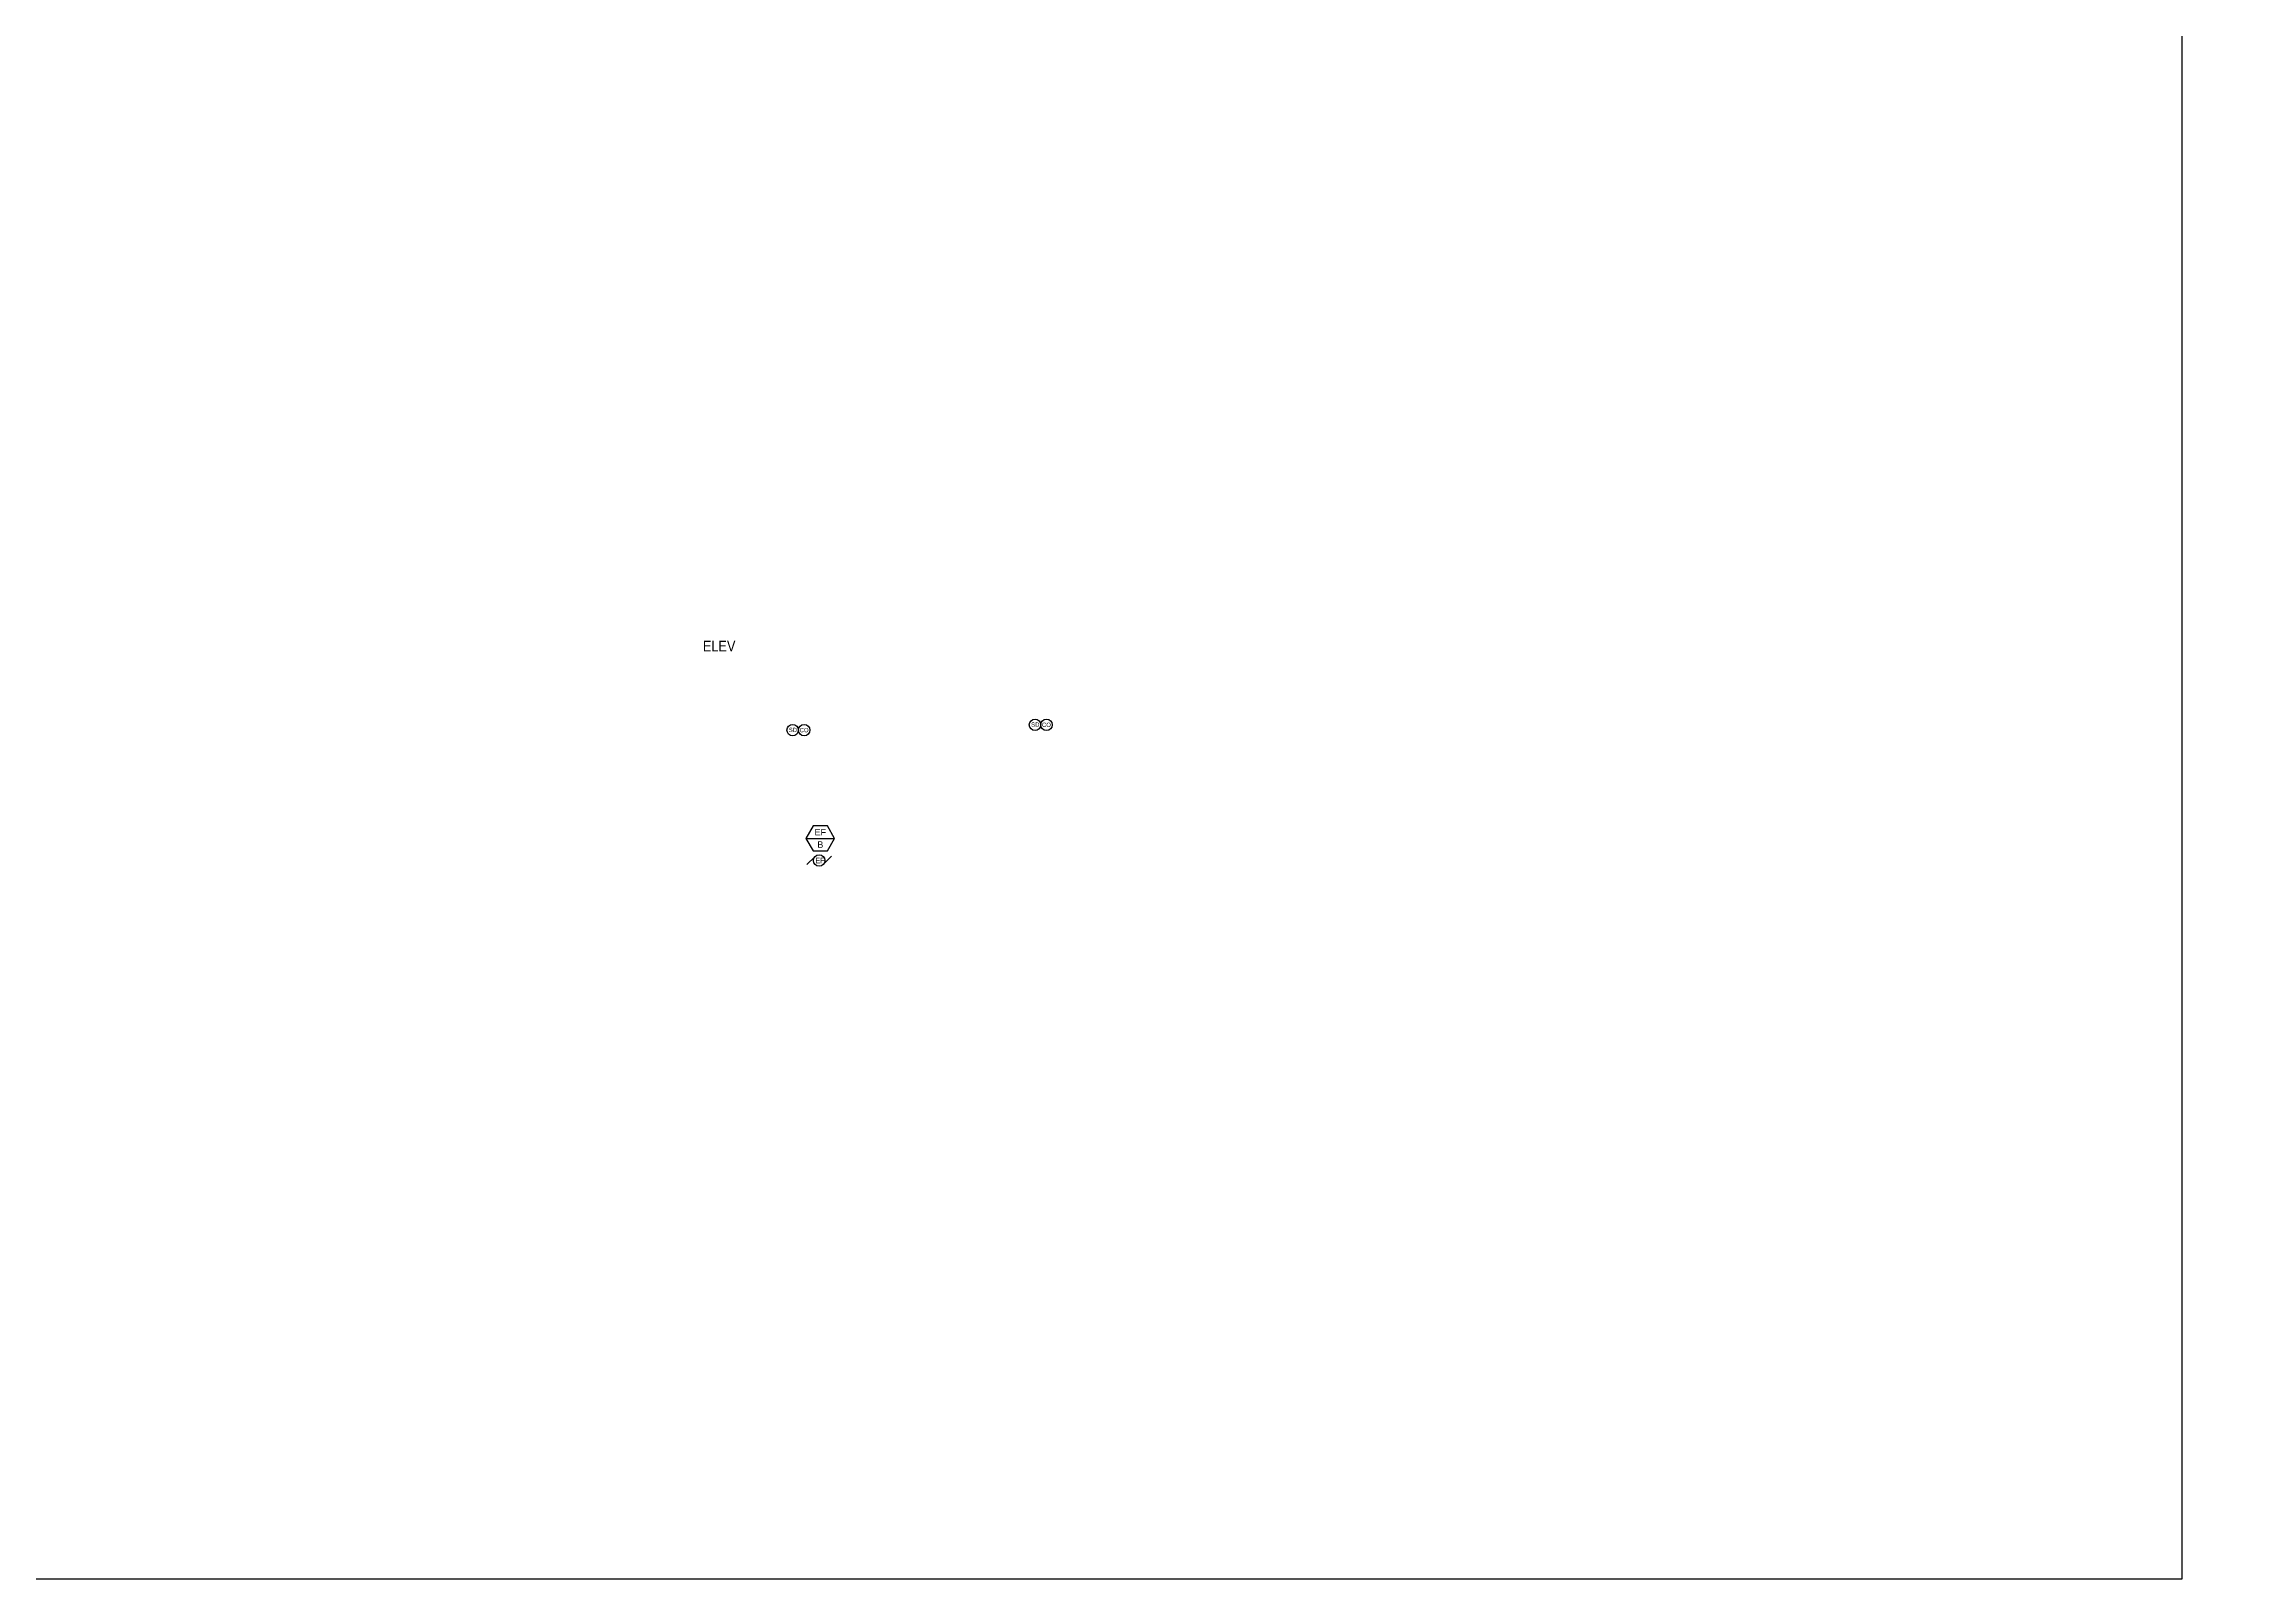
# Model space of a CAD drawing. Header units: inches. Extents: x -4243 to 9462, y -1700 to 6519.
# Drawn here: x 4965 to 6490, y -1700 to -628 of the extents above; entities that cross this region are included whole.
import ezdxf
from ezdxf import colors
from ezdxf.entities.mleader import LeaderData, LeaderLine
from ezdxf.enums import TextEntityAlignment as Align
from ezdxf.math import Vec2, Vec3

# ---------------------------------------------------------------- set-up
doc = ezdxf.new("R2010")
doc.units = ezdxf.units.IN
doc.header["$MEASUREMENT"] = 0
doc.layers.add('CORE', color=4, linetype='Continuous', plot=False)
for name, color, linetype in [('E-TEXT', 2, 'Continuous'), ('E_SYM', 6, 'Continuous'), ('M-ANNO-TAG-EQUIP', 50, 'Continuous')]:
    doc.layers.add(name, color=color, linetype=linetype)
doc.layers.get('0').off()
doc.layers.get('0').freeze()
doc.styles.add('ARC-TEXT', font='arial.ttf', dxfattribs={"width": 0.86, "height": 4.5})
doc.styles.add('ArialMT', font='arial.ttf')
doc.styles.add('GEC', font='arial.ttf')
doc.styles.add('rpm', font='arial.ttf', dxfattribs={"width": 0.85, "height": 0.09375})

# ---------------------------------------------------------------- blocks, each defined once
blk = doc.blocks.new('SMOKE DETECTOR AND CARBON MONOXIDE COMBO')
at = {"color": 0}
for centre in [(-0.083, 0), (0.083, 0)]:
    blk.add_circle(centre, 0.0833, dxfattribs=at)
at = {"color": 0, "style": 'ArialMT'}
for s, p in [('SD', (-0.14, -0.029)), ('CO', (0.017, -0.032))]:
    blk.add_text(s, height=0.0625, dxfattribs=at).set_placement(p)
blk = doc.blocks.new('EXHAUST FAN')
for p, q in [((-0.063, 0.055), (-0.179, -0.061)), ((0.063, -0.055), (0.179, 0.061))]:
    blk.add_line(p, q)
blk.add_circle((0, 0), 0.0833)
at = {"style": 'ARC-TEXT', "width": 0.8}
blk.add_text('EF', height=0.0833, dxfattribs=at).set_placement((-0.056, -0.041))
blk = doc.blocks.new('GE_EQM_TAG')
blk.add_line((-10, 0), (10, 0))
blk.add_lwpolyline([(-5, 8.7), (-10, 0), (-5, -8.7), (5, -8.7), (10, 0), (5, 8.7)], close=True)
at = {"style": 'ARC-TEXT', "width": 1.00018}
for tag, p in [('EQM', (0, 4.3)), ('LABEL', (0, -4.3))]:
    blk.add_attdef(tag, text='', height=4.5, dxfattribs=at).set_placement(p, align=Align.MIDDLE_CENTER)

msp = doc.modelspace()

# ---------------------------------------------------------------- linework, layer by layer
at = {"layer": 'CORE'}
msp.add_lwpolyline([(4774.5, -290), (6457.5, -290), (6457.5, -1699.5), (4774.5, -1699.5)], close=True, dxfattribs=at)

# ---------------------------------------------------------------- block references
at = {"layer": 'E_SYM', "xscale": 48, "yscale": 48, "zscale": 48}
for name, p in [('SMOKE DETECTOR AND CARBON MONOXIDE COMBO', (5491.7, -1106.8)), ('SMOKE DETECTOR AND CARBON MONOXIDE COMBO', (5660.9, -1103.1)), ('EXHAUST FAN', (5506.2, -1197.8))]:
    msp.add_blockref(name, p, dxfattribs=at)
at = {"layer": 'M-ANNO-TAG-EQUIP'}
msp.add_blockref('GE_EQM_TAG', (5507, -1182.4), dxfattribs=at).add_auto_attribs({'LABEL': 'B', 'EQM': 'EF'})

# ---------------------------------------------------------------- texts
at = {"layer": 'E-TEXT', "transparency": 33554684, "style": 'rpm', "width": 0.85}
msp.add_text('ELEV ', height=7.5, dxfattribs=at).set_placement((5437.6, -1051.9), align=Align.CENTER)

# ---------------------------------------------------------------- leaders
at = {"layer": 'E-TEXT'}
ml = msp.add_multileader_mtext('Standard', dxfattribs=at)
ml.set_content('FOR UNDERCOUNTER\\PFRIDGE 3', color=256, style='GEC')
ml.set_leader_properties()
ml.build(insert=Vec2(0, 0))
ml.multileader.update_dxf_attribs({"dogleg_length": 0.09, "arrow_head_size": 4.32, "scale": 48})
ctx = ml.context
ctx.base_point, ctx.scale, ctx.char_height, ctx.arrow_head_size, ctx.landing_gap_size, ctx.plane_origin = Vec3(3461.9, -1002.9), 48, 4.5, 4.32, 2.16, Vec3(3519.8, -1024.3)
notes = []
notes.append((ctx, [(1, (1, 1, 0), (3454.4, -1002.9), (1, 0), 7.53, [(0, [(3453.3, -1022.5)], 0, [])])]))
ctx.mtext.insert, ctx.mtext.width, ctx.mtext.flow_direction = Vec3(3464.1, -1000.6), 68.131, 5
ml = msp.add_multileader_mtext('Standard', dxfattribs=at)
ml.set_content('FOR ELEVATOR CONTROLLER ', color=256, style='GEC')
ml.set_leader_properties()
ml.build(insert=Vec2(0, 0))
ml.multileader.update_dxf_attribs({"dogleg_length": 0.09, "arrow_head_size": 4.32, "scale": 48})
ctx = ml.context
ctx.base_point, ctx.scale, ctx.char_height, ctx.arrow_head_size, ctx.landing_gap_size, ctx.plane_origin = Vec3(3535.7, -1271.6), 48, 4.5, 4.32, 2.16, Vec3(3661.4, -1216.6)
notes.append((ctx, [(1, (1, 1, 0), (3528.2, -1271.6), (1, 0), 7.53, [(0, [(3534.4, -1250.6)], 0, [])])]))
ctx.mtext.insert, ctx.mtext.width, ctx.mtext.flow_direction = Vec3(3537.9, -1269.3), 40.676, 5
ml = msp.add_multileader_mtext('Standard', dxfattribs=at)
ml.set_content('FOR UNDERCOUNTER\\PFRIDGE 3', color=256, style='GEC')
ml.set_leader_properties()
ml.build(insert=Vec2(0, 0))
ml.multileader.update_dxf_attribs({"dogleg_length": 0.09, "arrow_head_size": 4.32, "scale": 48})
ctx = ml.context
ctx.base_point, ctx.scale, ctx.char_height, ctx.arrow_head_size, ctx.landing_gap_size, ctx.plane_origin = Vec3(3894, -1272.8), 48, 4.5, 4.32, 2.16, Vec3(3951.9, -1294.1)
notes.append((ctx, [(1, (1, 1, 0), (3886.5, -1272.8), (1, 0), 7.53, [(0, [(3885.4, -1292.3)], 0, [])])]))
ctx.mtext.insert, ctx.mtext.width, ctx.mtext.flow_direction = Vec3(3896.2, -1270.5), 68.131, 5
ml = msp.add_multileader_mtext('Standard', dxfattribs=at)
ml.set_content('FOR DISHWASHER 3 ', color=256, style='GEC')
ml.set_leader_properties()
ml.build(insert=Vec2(0, 0))
ml.multileader.update_dxf_attribs({"dogleg_length": 0.09, "arrow_head_size": 4.32, "scale": 48})
ctx = ml.context
ctx.base_point, ctx.scale, ctx.char_height, ctx.arrow_head_size, ctx.landing_gap_size, ctx.plane_origin = Vec3(3831.9, -1311.7), 48, 4.5, 4.32, 2.16, Vec3(3950, -1265.8)
notes.append((ctx, [(1, (1, 1, 0), (3824.4, -1311.7), (1, 0), 7.53, [(0, [(3823, -1299.8)], 0, [])])]))
ctx.mtext.insert, ctx.mtext.width, ctx.mtext.flow_direction = Vec3(3834.1, -1309.5), 40.676, 5
ml = msp.add_multileader_mtext('Standard', dxfattribs=at)
ml.set_content('FOR UNDERCOUNTER\\PFRIDGE 4', color=256, style='GEC')
ml.set_leader_properties()
ml.build(insert=Vec2(0, 0))
ml.multileader.update_dxf_attribs({"dogleg_length": 0.09, "arrow_head_size": 4.32, "scale": 48})
ctx = ml.context
ctx.base_point, ctx.scale, ctx.char_height, ctx.arrow_head_size, ctx.landing_gap_size, ctx.plane_origin = Vec3(3923, -1309.8), 48, 4.5, 4.32, 2.16, Vec3(3975.7, -1293.9)
notes.append((ctx, [(1, (1, 1, 0), (3915.5, -1309.8), (1, 0), 7.53, [(0, [(3910.3, -1301.1)], 0, [])])]))
ctx.mtext.insert, ctx.mtext.width, ctx.mtext.flow_direction = Vec3(3925.2, -1307.5), 68.131, 5
ml = msp.add_multileader_mtext('Standard', dxfattribs=at)
ml.set_content('FOR CENTRAL VACUUM', color=256, style='GEC')
ml.set_leader_properties()
ml.build(insert=Vec2(0, 0))
ml.multileader.update_dxf_attribs({"dogleg_length": 0.09, "arrow_head_size": 4.32, "scale": 48})
ctx = ml.context
ctx.base_point, ctx.scale, ctx.char_height, ctx.arrow_head_size, ctx.landing_gap_size, ctx.plane_origin = Vec3(3672.1, -1388.1), 48, 4.5, 4.32, 2.16, Vec3(3790.1, -1336.6)
notes.append((ctx, [(1, (1, 1, 0), (3664.5, -1388.1), (1, 0), 7.53, [(0, [(3663.2, -1370.6)], 0, [])])]))
ctx.mtext.insert, ctx.mtext.width, ctx.mtext.flow_direction = Vec3(3674.2, -1385.8), 91.453, 5
for ctx, leaders in notes:
    for number, flags, end, landing, length, lines in leaders:
        leader = LeaderData()
        leader.index, (leader.has_last_leader_line, leader.has_dogleg_vector, leader.attachment_direction) = number, flags
        leader.last_leader_point, leader.dogleg_vector, leader.dogleg_length = Vec3(end), Vec3(landing), length
        for number, points, colour, breaks in lines:
            line = LeaderLine()
            line.index, line.vertices, line.color, line.breaks = number, Vec3.list(points), colors.encode_raw_color(colour), breaks
            leader.lines.append(line)
        ctx.leaders.append(leader)

doc.saveas('drawing.dxf')
